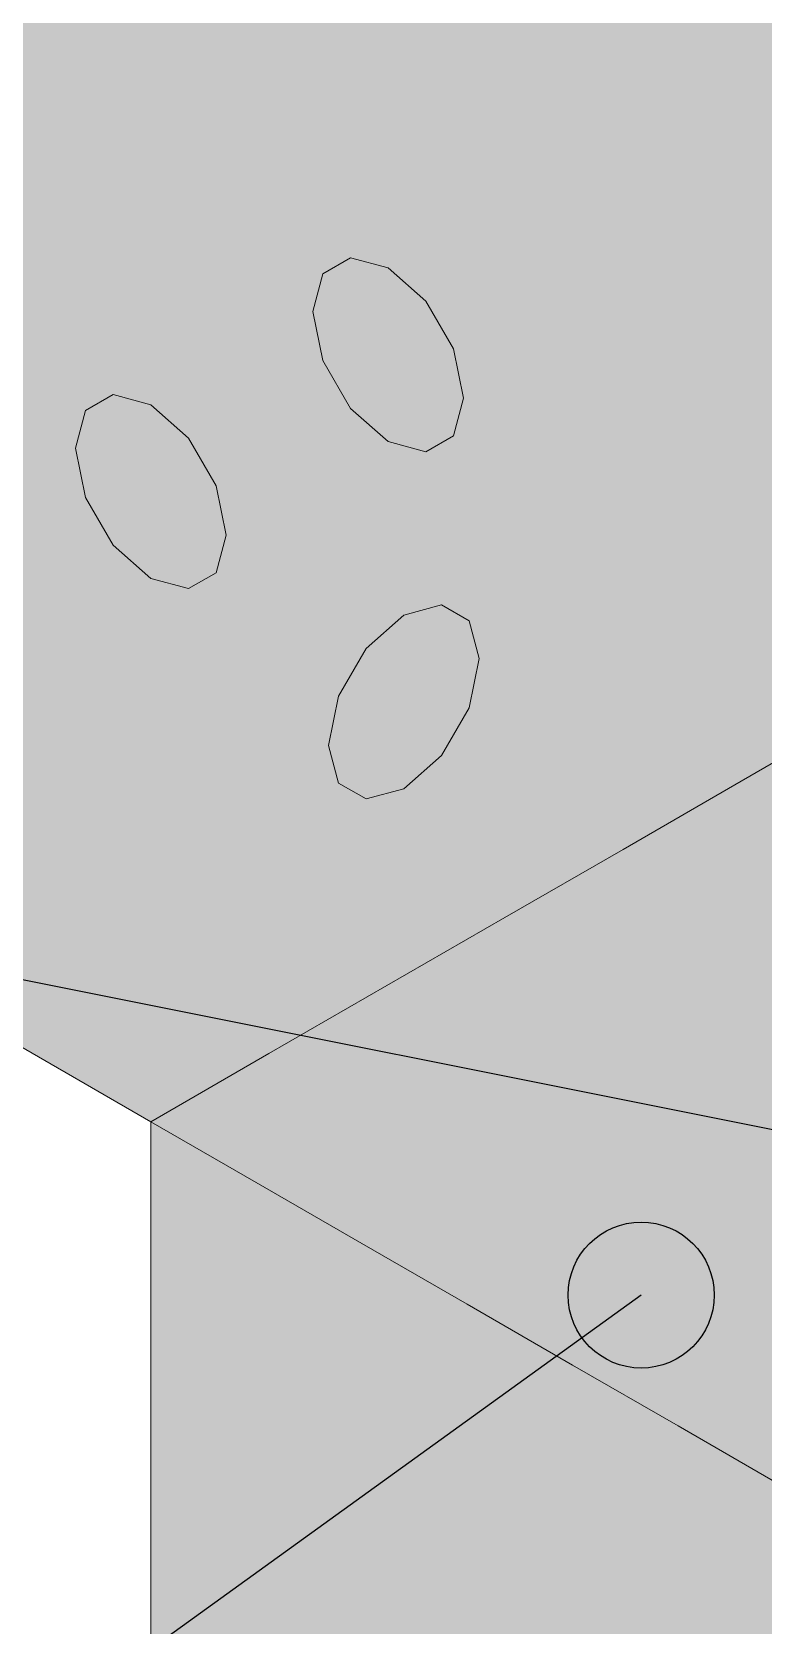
# Model space of a CAD drawing. Header units: metres. Extents: x 349021 to 349543, y 9281040 to 9281959.
# Drawn here: x 349203.1575 to 349203.2376, y 9281041.9318 to 9281042.1064 of the extents above; entities that cross this region are included whole.
import ezdxf

# ---------------------------------------------------------------- set-up
doc = ezdxf.new("R2010")
doc.units = ezdxf.units.M
doc.header["$LTSCALE"] = 0.25
doc.layers.add('ISO-3D', color=7, linetype='CONTINUOUS', lineweight=13)
doc.layers.add('ISO-3D-ARISTAS', color=250, linetype='CONTINUOUS', lineweight=13)
doc.layers.add('LLAMADAS-NUM', color=30, linetype='CONTINUOUS', lineweight=25, true_color=0xc05014)

msp = doc.modelspace()

# ---------------------------------------------------------------- linework, layer by layer
at = {"layer": 'ISO-3D', "true_color": 0xafa288}
for points in [[(349203.20516, 9281042.112), (349203.21671, 9281042.10533), (349203.20516, 9281042.127), (349203.21671, 9281042.12033)], [(349203.15753, 9281042.1095), (349203.17052, 9281042.102), (349203.15753, 9281042.1245), (349203.17052, 9281042.117)], [(349203.18207, 9281042.11033), (349203.19362, 9281042.10367), (349203.18207, 9281042.12533), (349203.19362, 9281042.11867)], [(349203.21671, 9281042.10533), (349203.22826, 9281042.09867), (349203.21671, 9281042.12033), (349203.22826, 9281042.11367)], [(349203.19362, 9281042.10367), (349203.20516, 9281042.097), (349203.19362, 9281042.11867), (349203.20516, 9281042.112)], [(349203.14454, 9281042.102), (349203.15753, 9281042.0945), (349203.14454, 9281042.117), (349203.15753, 9281042.1095)], [(349203.17052, 9281042.102), (349203.18207, 9281042.09533), (349203.17052, 9281042.117), (349203.18207, 9281042.11033)], [(349203.22826, 9281042.09867), (349203.2398, 9281042.092), (349203.22826, 9281042.11367), (349203.2398, 9281042.107)], [(349203.20516, 9281042.097), (349203.21671, 9281042.09033), (349203.20516, 9281042.112), (349203.21671, 9281042.10533)], [(349203.18207, 9281042.09533), (349203.19362, 9281042.08867), (349203.18207, 9281042.11033), (349203.19362, 9281042.10367)], [(349203.15753, 9281042.0945), (349203.17052, 9281042.087), (349203.15753, 9281042.1095), (349203.17052, 9281042.102)], [(349203.21671, 9281042.09033), (349203.22826, 9281042.08367), (349203.21671, 9281042.10533), (349203.22826, 9281042.09867)], [(349203.19362, 9281042.08867), (349203.20516, 9281042.082), (349203.19362, 9281042.10367), (349203.20516, 9281042.097)], [(349203.14454, 9281042.08771), (349203.15753, 9281042.08021), (349203.14454, 9281042.102), (349203.15753, 9281042.0945)], [(349203.17052, 9281042.087), (349203.18207, 9281042.08033), (349203.17052, 9281042.102), (349203.18207, 9281042.09533)], [(349203.22826, 9281042.08367), (349203.2398, 9281042.077), (349203.22826, 9281042.09867), (349203.2398, 9281042.092)], [(349203.20516, 9281042.082), (349203.21671, 9281042.07533), (349203.20516, 9281042.097), (349203.21671, 9281042.09033)], [(349203.15753, 9281042.08021), (349203.17052, 9281042.07271), (349203.15753, 9281042.0945), (349203.17052, 9281042.087)], [(349203.18207, 9281042.08033), (349203.19362, 9281042.07367), (349203.18207, 9281042.09533), (349203.19362, 9281042.08867)], [(349203.21671, 9281042.07533), (349203.22826, 9281042.06867), (349203.21671, 9281042.09033), (349203.22826, 9281042.08367)], [(349203.14454, 9281042.07343), (349203.15753, 9281042.06593), (349203.14454, 9281042.08771), (349203.15753, 9281042.08021)], [(349203.19362, 9281042.07367), (349203.20516, 9281042.067), (349203.19362, 9281042.08867), (349203.20516, 9281042.082)], [(349203.17052, 9281042.07271), (349203.18207, 9281042.06605), (349203.17052, 9281042.087), (349203.18207, 9281042.08033)], [(349203.22826, 9281042.06867), (349203.2398, 9281042.062), (349203.22826, 9281042.08367), (349203.2398, 9281042.077)], [(349203.20516, 9281042.067), (349203.21671, 9281042.06033), (349203.20516, 9281042.082), (349203.21671, 9281042.07533)], [(349203.15753, 9281042.06593), (349203.17052, 9281042.05843), (349203.15753, 9281042.08021), (349203.17052, 9281042.07271)], [(349203.18207, 9281042.06605), (349203.19362, 9281042.05938), (349203.18207, 9281042.08033), (349203.19362, 9281042.07367)], [(349203.21671, 9281042.06033), (349203.22826, 9281042.05367), (349203.21671, 9281042.07533), (349203.22826, 9281042.06867)], [(349203.14454, 9281042.05914), (349203.15753, 9281042.05164), (349203.14454, 9281042.07343), (349203.15753, 9281042.06593)], [(349203.19362, 9281042.05938), (349203.20516, 9281042.05271), (349203.19362, 9281042.07367), (349203.20516, 9281042.067)], [(349203.17052, 9281042.05843), (349203.18207, 9281042.05176), (349203.17052, 9281042.07271), (349203.18207, 9281042.06605)], [(349203.22826, 9281042.05367), (349203.2398, 9281042.047), (349203.22826, 9281042.06867), (349203.2398, 9281042.062)], [(349203.20516, 9281042.05271), (349203.21671, 9281042.04605), (349203.20516, 9281042.067), (349203.21671, 9281042.06033)], [(349203.15753, 9281042.05164), (349203.17052, 9281042.04414), (349203.15753, 9281042.06593), (349203.17052, 9281042.05843)], [(349203.18207, 9281042.05176), (349203.19362, 9281042.0451), (349203.18207, 9281042.06605), (349203.19362, 9281042.05938)], [(349203.21671, 9281042.04605), (349203.22826, 9281042.03938), (349203.21671, 9281042.06033), (349203.22826, 9281042.05367)], [(349203.14454, 9281042.04486), (349203.15753, 9281042.03736), (349203.14454, 9281042.05914), (349203.15753, 9281042.05164)], [(349203.17052, 9281042.04414), (349203.18207, 9281042.03748), (349203.17052, 9281042.05843), (349203.18207, 9281042.05176)], [(349203.19362, 9281042.0451), (349203.20516, 9281042.03843), (349203.19362, 9281042.05938), (349203.20516, 9281042.05271)], [(349203.20516, 9281042.03843), (349203.21671, 9281042.03176), (349203.20516, 9281042.05271), (349203.21671, 9281042.04605)], [(349203.22826, 9281042.03938), (349203.2398, 9281042.03271), (349203.22826, 9281042.05367), (349203.2398, 9281042.047)], [(349203.15753, 9281042.03736), (349203.17052, 9281042.02986), (349203.15753, 9281042.05164), (349203.17052, 9281042.04414)], [(349203.18207, 9281042.03748), (349203.19362, 9281042.03081), (349203.18207, 9281042.05176), (349203.19362, 9281042.0451)], [(349203.21671, 9281042.03176), (349203.22826, 9281042.0251), (349203.21671, 9281042.04605), (349203.22826, 9281042.03938)], [(349203.14454, 9281042.03057), (349203.15753, 9281042.02307), (349203.14454, 9281042.04486), (349203.15753, 9281042.03736)], [(349203.17052, 9281042.02986), (349203.18207, 9281042.02319), (349203.17052, 9281042.04414), (349203.18207, 9281042.03748)], [(349203.19362, 9281042.03081), (349203.20516, 9281042.02414), (349203.19362, 9281042.0451), (349203.20516, 9281042.03843)], [(349203.22826, 9281042.0251), (349203.2398, 9281042.01843), (349203.22826, 9281042.03938), (349203.2398, 9281042.03271)], [(349203.15753, 9281042.02307), (349203.17052, 9281042.01557), (349203.15753, 9281042.03736), (349203.17052, 9281042.02986)], [(349203.18207, 9281042.02319), (349203.19362, 9281042.01652), (349203.18207, 9281042.03748), (349203.19362, 9281042.03081)], [(349203.20516, 9281042.02414), (349203.21671, 9281042.01748), (349203.20516, 9281042.03843), (349203.21671, 9281042.03176)], [(349203.21671, 9281042.01748), (349203.22826, 9281042.01081), (349203.21671, 9281042.03176), (349203.22826, 9281042.0251)], [(349203.14454, 9281042.01629), (349203.15753, 9281042.00879), (349203.14454, 9281042.03057), (349203.15753, 9281042.02307)], [(349203.17052, 9281042.01557), (349203.18207, 9281042.0089), (349203.17052, 9281042.02986), (349203.18207, 9281042.02319)], [(349203.19362, 9281042.01652), (349203.20516, 9281042.00986), (349203.19362, 9281042.03081), (349203.20516, 9281042.02414)], [(349203.22826, 9281042.01081), (349203.2398, 9281042.00414), (349203.22826, 9281042.0251), (349203.2398, 9281042.01843)], [(349203.15753, 9281042.00879), (349203.17052, 9281042.00129), (349203.15753, 9281042.02307), (349203.17052, 9281042.01557)], [(349203.18207, 9281042.0089), (349203.19362, 9281042.00224), (349203.18207, 9281042.02319), (349203.19362, 9281042.01652)], [(349203.20516, 9281042.00986), (349203.21671, 9281042.00319), (349203.20516, 9281042.02414), (349203.21671, 9281042.01748)], [(349203.14454, 9281042.002), (349203.15753, 9281041.9945), (349203.14454, 9281042.01629), (349203.15753, 9281042.00879)], [(349203.19362, 9281042.00224), (349203.20516, 9281041.99557), (349203.19362, 9281042.01652), (349203.20516, 9281042.00986)], [(349203.21671, 9281042.00319), (349203.22826, 9281041.99652), (349203.21671, 9281042.01748), (349203.22826, 9281042.01081)], [(349203.17052, 9281042.00129), (349203.18207, 9281041.99462), (349203.17052, 9281042.01557), (349203.18207, 9281042.0089)], [(349203.22826, 9281041.99652), (349203.2398, 9281041.98986), (349203.22826, 9281042.01081), (349203.2398, 9281042.00414)], [(349203.15753, 9281041.9945), (349203.17052, 9281041.987), (349203.15753, 9281042.00879), (349203.17052, 9281042.00129)], [(349203.18207, 9281041.99462), (349203.19362, 9281041.98795), (349203.18207, 9281042.0089), (349203.19362, 9281042.00224)], [(349203.20516, 9281041.99557), (349203.21671, 9281041.9889), (349203.20516, 9281042.00986), (349203.21671, 9281042.00319)], [(349203.19362, 9281041.98795), (349203.20516, 9281041.98129), (349203.19362, 9281042.00224), (349203.20516, 9281041.99557)], [(349203.21671, 9281041.9889), (349203.22826, 9281041.98224), (349203.21671, 9281042.00319), (349203.22826, 9281041.99652)], [(349203.17052, 9281041.987), (349203.18207, 9281041.98033), (349203.17052, 9281042.00129), (349203.18207, 9281041.99462)], [(349203.20516, 9281041.98129), (349203.21671, 9281041.97462), (349203.20516, 9281041.99557), (349203.21671, 9281041.9889)], [(349203.22826, 9281041.98224), (349203.2398, 9281041.97557), (349203.22826, 9281041.99652), (349203.2398, 9281041.98986)], [(349203.18207, 9281041.98033), (349203.19362, 9281041.97367), (349203.18207, 9281041.99462), (349203.19362, 9281041.98795)], [(349203.19362, 9281041.97367), (349203.20516, 9281041.967), (349203.19362, 9281041.98795), (349203.20516, 9281041.98129)], [(349203.21671, 9281041.97462), (349203.22826, 9281041.96795), (349203.21671, 9281041.9889), (349203.22826, 9281041.98224)], [(349203.20516, 9281041.967), (349203.21671, 9281041.96033), (349203.20516, 9281041.98129), (349203.21671, 9281041.97462)], [(349203.22826, 9281041.96795), (349203.2398, 9281041.96129), (349203.22826, 9281041.98224), (349203.2398, 9281041.97557)], [(349203.21671, 9281041.96033), (349203.22826, 9281041.95367), (349203.21671, 9281041.97462), (349203.22826, 9281041.96795)], [(349203.22826, 9281041.95367), (349203.2398, 9281041.947), (349203.22826, 9281041.96795), (349203.2398, 9281041.96129)]]:
    msp.add_solid(points, dxfattribs=at)
at = {"layer": 'ISO-3D', "true_color": 0x9e9c96}
for points in [[(349203.15702, 9281042.11421), (349203.17001, 9281042.10671), (349203.1441, 9281042.10674), (349203.15709, 9281042.09924)], [(349203.18294, 9281042.11417), (349203.19593, 9281042.10667), (349203.17001, 9281042.10671), (349203.18301, 9281042.09921)], [(349203.20886, 9281042.11413), (349203.22185, 9281042.10663), (349203.19593, 9281042.10667), (349203.20892, 9281042.09917)], [(349203.23478, 9281042.1141), (349203.24777, 9281042.1066), (349203.22185, 9281042.10663), (349203.23484, 9281042.09913)], [(349203.17001, 9281042.10671), (349203.18301, 9281042.09921), (349203.15709, 9281042.09924), (349203.17008, 9281042.09174)], [(349203.19593, 9281042.10667), (349203.20892, 9281042.09917), (349203.18301, 9281042.09921), (349203.196, 9281042.09171)], [(349203.22185, 9281042.10663), (349203.23484, 9281042.09913), (349203.20892, 9281042.09917), (349203.22191, 9281042.09167)], [(349203.24777, 9281042.1066), (349203.26076, 9281042.0991), (349203.23484, 9281042.09913), (349203.24783, 9281042.09163)], [(349203.15709, 9281042.09924), (349203.17008, 9281042.09174), (349203.14416, 9281042.09178), (349203.15715, 9281042.08428)], [(349203.18301, 9281042.09921), (349203.196, 9281042.09171), (349203.17008, 9281042.09174), (349203.18307, 9281042.08424)], [(349203.20892, 9281042.09917), (349203.22191, 9281042.09167), (349203.196, 9281042.09171), (349203.20899, 9281042.08421)], [(349203.23484, 9281042.09913), (349203.24783, 9281042.09163), (349203.22191, 9281042.09167), (349203.2349, 9281042.08417)], [(349203.17008, 9281042.09174), (349203.18307, 9281042.08424), (349203.15715, 9281042.08428), (349203.17014, 9281042.07678)], [(349203.196, 9281042.09171), (349203.20899, 9281042.08421), (349203.18307, 9281042.08424), (349203.19606, 9281042.07674)], [(349203.22191, 9281042.09167), (349203.2349, 9281042.08417), (349203.20899, 9281042.08421), (349203.22198, 9281042.07671)], [(349203.24783, 9281042.09163), (349203.26082, 9281042.08413), (349203.2349, 9281042.08417), (349203.24789, 9281042.07667)], [(349203.15715, 9281042.08428), (349203.17014, 9281042.07678), (349203.14422, 9281042.07682), (349203.15721, 9281042.06932)], [(349203.18307, 9281042.08424), (349203.19606, 9281042.07674), (349203.17014, 9281042.07678), (349203.18313, 9281042.06928)], [(349203.20899, 9281042.08421), (349203.22198, 9281042.07671), (349203.19606, 9281042.07674), (349203.20905, 9281042.06924)], [(349203.2349, 9281042.08417), (349203.24789, 9281042.07667), (349203.22198, 9281042.07671), (349203.23497, 9281042.06921)], [(349203.17014, 9281042.07678), (349203.18313, 9281042.06928), (349203.15721, 9281042.06932), (349203.1702, 9281042.06182)], [(349203.19606, 9281042.07674), (349203.20905, 9281042.06924), (349203.18313, 9281042.06928), (349203.19612, 9281042.06178)], [(349203.22198, 9281042.07671), (349203.23497, 9281042.06921), (349203.20905, 9281042.06924), (349203.22204, 9281042.06174)], [(349203.24789, 9281042.07667), (349203.26088, 9281042.06917), (349203.23497, 9281042.06921), (349203.24796, 9281042.06171)], [(349203.15721, 9281042.06932), (349203.1702, 9281042.06182), (349203.14429, 9281042.06185), (349203.15728, 9281042.05435)], [(349203.18313, 9281042.06928), (349203.19612, 9281042.06178), (349203.1702, 9281042.06182), (349203.1832, 9281042.05432)], [(349203.20905, 9281042.06924), (349203.22204, 9281042.06174), (349203.19612, 9281042.06178), (349203.20911, 9281042.05428)], [(349203.23497, 9281042.06921), (349203.24796, 9281042.06171), (349203.22204, 9281042.06174), (349203.23503, 9281042.05424)], [(349203.1702, 9281042.06182), (349203.1832, 9281042.05432), (349203.15728, 9281042.05435), (349203.17027, 9281042.04685)], [(349203.19612, 9281042.06178), (349203.20911, 9281042.05428), (349203.1832, 9281042.05432), (349203.19619, 9281042.04682)], [(349203.22204, 9281042.06174), (349203.23503, 9281042.05424), (349203.20911, 9281042.05428), (349203.2221, 9281042.04678)], [(349203.24796, 9281042.06171), (349203.26095, 9281042.05421), (349203.23503, 9281042.05424), (349203.24802, 9281042.04674)], [(349203.15728, 9281042.05435), (349203.17027, 9281042.04685), (349203.14435, 9281042.04689), (349203.15734, 9281042.03939)], [(349203.1832, 9281042.05432), (349203.19619, 9281042.04682), (349203.17027, 9281042.04685), (349203.18326, 9281042.03935)], [(349203.20911, 9281042.05428), (349203.2221, 9281042.04678), (349203.19619, 9281042.04682), (349203.20918, 9281042.03932)], [(349203.23503, 9281042.05424), (349203.24802, 9281042.04674), (349203.2221, 9281042.04678), (349203.23509, 9281042.03928)], [(349203.17027, 9281042.04685), (349203.18326, 9281042.03935), (349203.15734, 9281042.03939), (349203.17033, 9281042.03189)], [(349203.19619, 9281042.04682), (349203.20918, 9281042.03932), (349203.18326, 9281042.03935), (349203.19625, 9281042.03185)], [(349203.2221, 9281042.04678), (349203.23509, 9281042.03928), (349203.20918, 9281042.03932), (349203.22217, 9281042.03182)], [(349203.24802, 9281042.04674), (349203.26101, 9281042.03924), (349203.23509, 9281042.03928), (349203.24808, 9281042.03178)], [(349203.15734, 9281042.03939), (349203.17033, 9281042.03189), (349203.14441, 9281042.03193), (349203.1574, 9281042.02443)], [(349203.18326, 9281042.03935), (349203.19625, 9281042.03185), (349203.17033, 9281042.03189), (349203.18332, 9281042.02439)], [(349203.20918, 9281042.03932), (349203.22217, 9281042.03182), (349203.19625, 9281042.03185), (349203.20924, 9281042.02435)], [(349203.23509, 9281042.03928), (349203.24808, 9281042.03178), (349203.22217, 9281042.03182), (349203.23516, 9281042.02432)], [(349203.17033, 9281042.03189), (349203.18332, 9281042.02439), (349203.1574, 9281042.02443), (349203.1704, 9281042.01693)], [(349203.19625, 9281042.03185), (349203.20924, 9281042.02435), (349203.18332, 9281042.02439), (349203.19631, 9281042.01689)], [(349203.22217, 9281042.03182), (349203.23516, 9281042.02432), (349203.20924, 9281042.02435), (349203.22223, 9281042.01685)], [(349203.1574, 9281042.02443), (349203.1704, 9281042.01693), (349203.14448, 9281042.01696), (349203.15747, 9281042.00946)], [(349203.18332, 9281042.02439), (349203.19631, 9281042.01689), (349203.1704, 9281042.01693), (349203.18339, 9281042.00943)], [(349203.20924, 9281042.02435), (349203.22223, 9281042.01685), (349203.19631, 9281042.01689), (349203.2093, 9281042.00939)], [(349203.1704, 9281042.01693), (349203.18339, 9281042.00943), (349203.15747, 9281042.00946), (349203.17046, 9281042.00196)], [(349203.19631, 9281042.01689), (349203.2093, 9281042.00939), (349203.18339, 9281042.00943), (349203.19638, 9281042.00193)], [(349203.15747, 9281042.00946), (349203.17046, 9281042.00196), (349203.14454, 9281042.002), (349203.15753, 9281041.9945)], [(349203.18339, 9281042.00943), (349203.19638, 9281042.00193), (349203.17046, 9281042.00196), (349203.18345, 9281041.99446)], [(349203.17046, 9281042.00196), (349203.18345, 9281041.99446), (349203.15753, 9281041.9945), (349203.17052, 9281041.987)]]:
    msp.add_solid(points, dxfattribs=at)
at = {"layer": 'ISO-3D', "true_color": 0x724830}
for points in [[(349203.11548, 9281042.0903), (349203.11961, 9281042.09141), (349203.19823, 9281042.04252), (349203.20236, 9281042.04363)], [(349203.11548, 9281042.07125), (349203.11136, 9281042.07015), (349203.19823, 9281042.02348), (349203.19411, 9281042.02237)]]:
    msp.add_solid(points, dxfattribs=at)
at = {"layer": 'ISO-3D', "true_color": 0x503321}
for points in [[(349203.11961, 9281042.09141), (349203.12262, 9281042.08966), (349203.20236, 9281042.04363), (349203.20538, 9281042.04189)], [(349203.18936, 9281042.07994), (349203.19238, 9281042.08168), (349203.16338, 9281042.06494), (349203.1664, 9281042.06668)], [(349203.20365, 9281042.06216), (349203.20063, 9281042.06042), (349203.17767, 9281042.04716), (349203.17465, 9281042.04542)]]:
    msp.add_solid(points, dxfattribs=at)
at = {"layer": 'ISO-3D', "true_color": 0x825336}
for points in [[(349203.11136, 9281042.08665), (349203.11548, 9281042.0903), (349203.19411, 9281042.03887), (349203.19823, 9281042.04252)], [(349203.11961, 9281042.07491), (349203.11548, 9281042.07125), (349203.20236, 9281042.02713), (349203.19823, 9281042.02348)]]:
    msp.add_solid(points, dxfattribs=at)
at = {"layer": 'ISO-3D', "true_color": 0x633f29}
for points in [[(349203.12262, 9281042.08966), (349203.12373, 9281042.08554), (349203.20538, 9281042.04189), (349203.20648, 9281042.03776)], [(349203.10834, 9281042.07189), (349203.10723, 9281042.07602), (349203.19109, 9281042.02411), (349203.18999, 9281042.02824)]]:
    msp.add_solid(points, dxfattribs=at)
at = {"layer": 'ISO-3D', "true_color": 0x855538}
for points in [[(349203.10834, 9281042.08142), (349203.11136, 9281042.08665), (349203.19109, 9281042.03364), (349203.19411, 9281042.03887)], [(349203.12262, 9281042.08014), (349203.11961, 9281042.07491), (349203.20538, 9281042.03236), (349203.20236, 9281042.02713)]]:
    msp.add_solid(points, dxfattribs=at)
at = {"layer": 'ISO-3D', "true_color": 0x7a4d33}
for points in [[(349203.12373, 9281042.08554), (349203.12262, 9281042.08014), (349203.20648, 9281042.03776), (349203.20538, 9281042.03236)], [(349203.10723, 9281042.07602), (349203.10834, 9281042.08142), (349203.18999, 9281042.02824), (349203.19109, 9281042.03364)]]:
    msp.add_solid(points, dxfattribs=at)
at = {"layer": 'ISO-3D', "true_color": 0x754a31}
for points in [[(349203.19238, 9281042.08168), (349203.1965, 9281042.08058), (349203.1664, 9281042.06668), (349203.17052, 9281042.06557)], [(349203.20063, 9281042.06042), (349203.1965, 9281042.06153), (349203.17465, 9281042.04542), (349203.17052, 9281042.04652)]]:
    msp.add_solid(points, dxfattribs=at)
at = {"layer": 'ISO-3D', "true_color": 0x7f5135}
for points in [[(349203.1965, 9281042.08058), (349203.20063, 9281042.07692), (349203.17052, 9281042.06557), (349203.17465, 9281042.06192)], [(349203.1965, 9281042.06153), (349203.19238, 9281042.06518), (349203.17052, 9281042.04652), (349203.1664, 9281042.05018)]]:
    msp.add_solid(points, dxfattribs=at)
at = {"layer": 'ISO-3D', "true_color": 0x6f472f}
for points in [[(349203.1965, 9281042.07105), (349203.18936, 9281042.07994), (349203.19238, 9281042.08168)], [(349203.1965, 9281042.07105), (349203.19238, 9281042.08168), (349203.1965, 9281042.08058)], [(349203.1965, 9281042.07105), (349203.1965, 9281042.08058), (349203.20063, 9281042.07692)], [(349203.1965, 9281042.07105), (349203.18825, 9281042.07581), (349203.18936, 9281042.07994)], [(349203.1965, 9281042.07105), (349203.20063, 9281042.07692), (349203.20365, 9281042.07169)], [(349203.1965, 9281042.07105), (349203.18936, 9281042.07041), (349203.18825, 9281042.07581)], [(349203.1965, 9281042.07105), (349203.20365, 9281042.07169), (349203.20475, 9281042.06629)], [(349203.1965, 9281042.07105), (349203.19238, 9281042.06518), (349203.18936, 9281042.07041)], [(349203.1965, 9281042.07105), (349203.1965, 9281042.06153), (349203.19238, 9281042.06518)], [(349203.1965, 9281042.07105), (349203.20063, 9281042.06042), (349203.1965, 9281042.06153)], [(349203.1965, 9281042.07105), (349203.20365, 9281042.06216), (349203.20063, 9281042.06042)], [(349203.1965, 9281042.07105), (349203.20475, 9281042.06629), (349203.20365, 9281042.06216)], [(349203.17052, 9281042.05605), (349203.16338, 9281042.06494), (349203.1664, 9281042.06668)], [(349203.17052, 9281042.05605), (349203.1664, 9281042.06668), (349203.17052, 9281042.06557)], [(349203.17052, 9281042.05605), (349203.16227, 9281042.06081), (349203.16338, 9281042.06494)], [(349203.17052, 9281042.05605), (349203.17052, 9281042.06557), (349203.17465, 9281042.06192)], [(349203.17052, 9281042.05605), (349203.17465, 9281042.06192), (349203.17767, 9281042.05669)], [(349203.17052, 9281042.05605), (349203.16338, 9281042.05541), (349203.16227, 9281042.06081)], [(349203.17052, 9281042.05605), (349203.1664, 9281042.05018), (349203.16338, 9281042.05541)], [(349203.17052, 9281042.05605), (349203.17052, 9281042.04652), (349203.1664, 9281042.05018)], [(349203.17052, 9281042.05605), (349203.17767, 9281042.05669), (349203.17877, 9281042.05129)], [(349203.17052, 9281042.05605), (349203.17465, 9281042.04542), (349203.17052, 9281042.04652)], [(349203.17052, 9281042.05605), (349203.17767, 9281042.04716), (349203.17465, 9281042.04542)], [(349203.17052, 9281042.05605), (349203.17877, 9281042.05129), (349203.17767, 9281042.04716)]]:
    msp.add_solid(points, dxfattribs=at)
at = {"layer": 'ISO-3D', "true_color": 0x583825}
for points in [[(349203.18825, 9281042.07581), (349203.18936, 9281042.07994), (349203.16227, 9281042.06081), (349203.16338, 9281042.06494)], [(349203.11136, 9281042.07015), (349203.10834, 9281042.07189), (349203.19411, 9281042.02237), (349203.19109, 9281042.02411)], [(349203.20475, 9281042.06629), (349203.20365, 9281042.06216), (349203.17877, 9281042.05129), (349203.17767, 9281042.04716)]]:
    msp.add_solid(points, dxfattribs=at)
at = {"layer": 'ISO-3D', "true_color": 0x7d5034}
for points in [[(349203.20063, 9281042.07692), (349203.20365, 9281042.07169), (349203.17465, 9281042.06192), (349203.17767, 9281042.05669)], [(349203.19238, 9281042.06518), (349203.18936, 9281042.07041), (349203.1664, 9281042.05018), (349203.16338, 9281042.05541)]]:
    msp.add_solid(points, dxfattribs=at)
at = {"layer": 'ISO-3D', "true_color": 0x6e462e}
for points in [[(349203.18936, 9281042.07041), (349203.18825, 9281042.07581), (349203.16338, 9281042.05541), (349203.16227, 9281042.06081)], [(349203.20365, 9281042.07169), (349203.20475, 9281042.06629), (349203.17767, 9281042.05669), (349203.17877, 9281042.05129)]]:
    msp.add_solid(points, dxfattribs=at)
at = {"layer": 'ISO-3D', "true_color": 0x643f2a}
for points in [[(349203.19823, 9281042.033), (349203.19411, 9281042.03887), (349203.19823, 9281042.04252)], [(349203.19823, 9281042.033), (349203.20236, 9281042.04363), (349203.20538, 9281042.04189)], [(349203.19823, 9281042.033), (349203.19823, 9281042.04252), (349203.20236, 9281042.04363)], [(349203.19823, 9281042.033), (349203.20538, 9281042.04189), (349203.20648, 9281042.03776)], [(349203.19823, 9281042.033), (349203.19109, 9281042.03364), (349203.19411, 9281042.03887)], [(349203.19823, 9281042.033), (349203.20648, 9281042.03776), (349203.20538, 9281042.03236)], [(349203.19823, 9281042.033), (349203.18999, 9281042.02824), (349203.19109, 9281042.03364)], [(349203.19823, 9281042.033), (349203.19109, 9281042.02411), (349203.18999, 9281042.02824)], [(349203.19823, 9281042.033), (349203.19411, 9281042.02237), (349203.19109, 9281042.02411)], [(349203.19823, 9281042.033), (349203.19823, 9281042.02348), (349203.19411, 9281042.02237)], [(349203.19823, 9281042.033), (349203.20538, 9281042.03236), (349203.20236, 9281042.02713)], [(349203.19823, 9281042.033), (349203.20236, 9281042.02713), (349203.19823, 9281042.02348)]]:
    msp.add_solid(points, dxfattribs=at)
at = {"layer": 'ISO-3D', "true_color": 0x8e8d88}
for points in [[(349203.24808, 9281042.01845), (349203.23516, 9281042.01098), (349203.24808, 9281042.03178), (349203.23516, 9281042.02432)], [(349203.23516, 9281042.01098), (349203.22223, 9281042.00352), (349203.23516, 9281042.02432), (349203.22223, 9281042.01685)], [(349203.24808, 9281042.00511), (349203.23516, 9281041.99765), (349203.24808, 9281042.01845), (349203.23516, 9281042.01098)], [(349203.22223, 9281042.00352), (349203.2093, 9281041.99606), (349203.22223, 9281042.01685), (349203.2093, 9281042.00939)], [(349203.23516, 9281041.99765), (349203.22223, 9281041.99019), (349203.23516, 9281042.01098), (349203.22223, 9281042.00352)], [(349203.2093, 9281041.99606), (349203.19638, 9281041.98859), (349203.2093, 9281042.00939), (349203.19638, 9281042.00193)], [(349203.22223, 9281041.99019), (349203.2093, 9281041.98272), (349203.22223, 9281042.00352), (349203.2093, 9281041.99606)], [(349203.24808, 9281041.99178), (349203.23516, 9281041.98432), (349203.24808, 9281042.00511), (349203.23516, 9281041.99765)], [(349203.19638, 9281041.98859), (349203.18345, 9281041.98113), (349203.19638, 9281042.00193), (349203.18345, 9281041.99446)], [(349203.23516, 9281041.98432), (349203.22223, 9281041.97685), (349203.23516, 9281041.99765), (349203.22223, 9281041.99019)], [(349203.2093, 9281041.98272), (349203.19638, 9281041.97526), (349203.2093, 9281041.99606), (349203.19638, 9281041.98859)], [(349203.18345, 9281041.98113), (349203.17052, 9281041.97367), (349203.18345, 9281041.99446), (349203.17052, 9281041.987)], [(349203.24808, 9281041.97749), (349203.23516, 9281041.97003), (349203.24808, 9281041.99178), (349203.23516, 9281041.98432)], [(349203.22223, 9281041.97685), (349203.2093, 9281041.96939), (349203.22223, 9281041.99019), (349203.2093, 9281041.98272)], [(349203.19638, 9281041.97526), (349203.18345, 9281041.9678), (349203.19638, 9281041.98859), (349203.18345, 9281041.98113)], [(349203.23516, 9281041.97003), (349203.22223, 9281041.96257), (349203.23516, 9281041.98432), (349203.22223, 9281041.97685)], [(349203.2093, 9281041.96939), (349203.19638, 9281041.96193), (349203.2093, 9281041.98272), (349203.19638, 9281041.97526)], [(349203.18345, 9281041.9678), (349203.17052, 9281041.96033), (349203.18345, 9281041.98113), (349203.17052, 9281041.97367)], [(349203.24808, 9281041.96321), (349203.23516, 9281041.95575), (349203.24808, 9281041.97749), (349203.23516, 9281041.97003)], [(349203.22223, 9281041.96257), (349203.2093, 9281041.9551), (349203.22223, 9281041.97685), (349203.2093, 9281041.96939)], [(349203.19638, 9281041.96193), (349203.18345, 9281041.95446), (349203.19638, 9281041.97526), (349203.18345, 9281041.9678)], [(349203.2093, 9281041.9551), (349203.19638, 9281041.94764), (349203.2093, 9281041.96939), (349203.19638, 9281041.96193)], [(349203.23516, 9281041.95575), (349203.22223, 9281041.94828), (349203.23516, 9281041.97003), (349203.22223, 9281041.96257)], [(349203.18345, 9281041.95446), (349203.17052, 9281041.947), (349203.18345, 9281041.9678), (349203.17052, 9281041.96033)], [(349203.19638, 9281041.94764), (349203.18345, 9281041.94018), (349203.19638, 9281041.96193), (349203.18345, 9281041.95446)], [(349203.22223, 9281041.94828), (349203.2093, 9281041.94082), (349203.22223, 9281041.96257), (349203.2093, 9281041.9551)], [(349203.24808, 9281041.94892), (349203.23516, 9281041.94146), (349203.24808, 9281041.96321), (349203.23516, 9281041.95575)], [(349203.2093, 9281041.94082), (349203.19638, 9281041.93336), (349203.2093, 9281041.9551), (349203.19638, 9281041.94764)], [(349203.23516, 9281041.94146), (349203.22223, 9281041.934), (349203.23516, 9281041.95575), (349203.22223, 9281041.94828)], [(349203.18345, 9281041.94018), (349203.17052, 9281041.93271), (349203.18345, 9281041.95446), (349203.17052, 9281041.947)], [(349203.19638, 9281041.93336), (349203.18345, 9281041.92589), (349203.19638, 9281041.94764), (349203.18345, 9281041.94018)], [(349203.22223, 9281041.934), (349203.2093, 9281041.92653), (349203.22223, 9281041.94828), (349203.2093, 9281041.94082)], [(349203.24808, 9281041.93464), (349203.23516, 9281041.92717), (349203.24808, 9281041.94892), (349203.23516, 9281041.94146)], [(349203.2093, 9281041.92653), (349203.19638, 9281041.91907), (349203.2093, 9281041.94082), (349203.19638, 9281041.93336)], [(349203.23516, 9281041.92717), (349203.22223, 9281041.91971), (349203.23516, 9281041.94146), (349203.22223, 9281041.934)], [(349203.18345, 9281041.92589), (349203.17052, 9281041.91843), (349203.18345, 9281041.94018), (349203.17052, 9281041.93271)], [(349203.22223, 9281041.91971), (349203.2093, 9281041.91225), (349203.22223, 9281041.934), (349203.2093, 9281041.92653)], [(349203.24808, 9281041.92035), (349203.23516, 9281041.91289), (349203.24808, 9281041.93464), (349203.23516, 9281041.92717)], [(349203.19638, 9281041.91907), (349203.18345, 9281041.91161), (349203.19638, 9281041.93336), (349203.18345, 9281041.92589)]]:
    msp.add_solid(points, dxfattribs=at)
at = {"layer": 'ISO-3D', "true_color": 0xb7aa8e}
for points in [[(349203.17052, 9281041.97367), (349203.18207, 9281041.967), (349203.17052, 9281041.987), (349203.18207, 9281041.98033)], [(349203.18207, 9281041.967), (349203.19362, 9281041.96033), (349203.18207, 9281041.98033), (349203.19362, 9281041.97367)], [(349203.17052, 9281041.96033), (349203.18207, 9281041.95367), (349203.17052, 9281041.97367), (349203.18207, 9281041.967)], [(349203.19362, 9281041.96033), (349203.20516, 9281041.95367), (349203.19362, 9281041.97367), (349203.20516, 9281041.967)], [(349203.18207, 9281041.95367), (349203.19362, 9281041.947), (349203.18207, 9281041.967), (349203.19362, 9281041.96033)], [(349203.20516, 9281041.95367), (349203.21671, 9281041.947), (349203.20516, 9281041.967), (349203.21671, 9281041.96033)], [(349203.17052, 9281041.947), (349203.18207, 9281041.94033), (349203.17052, 9281041.96033), (349203.18207, 9281041.95367)], [(349203.19362, 9281041.947), (349203.20516, 9281041.94033), (349203.19362, 9281041.96033), (349203.20516, 9281041.95367)], [(349203.21671, 9281041.947), (349203.22826, 9281041.94033), (349203.21671, 9281041.96033), (349203.22826, 9281041.95367)], [(349203.18207, 9281041.94033), (349203.19362, 9281041.93367), (349203.18207, 9281041.95367), (349203.19362, 9281041.947)], [(349203.20516, 9281041.94033), (349203.21671, 9281041.93367), (349203.20516, 9281041.95367), (349203.21671, 9281041.947)], [(349203.22826, 9281041.94033), (349203.2398, 9281041.93367), (349203.22826, 9281041.95367), (349203.2398, 9281041.947)], [(349203.17052, 9281041.93271), (349203.18207, 9281041.92605), (349203.17052, 9281041.947), (349203.18207, 9281041.94033)], [(349203.19362, 9281041.93367), (349203.20516, 9281041.927), (349203.19362, 9281041.947), (349203.20516, 9281041.94033)], [(349203.21671, 9281041.93367), (349203.22826, 9281041.927), (349203.21671, 9281041.947), (349203.22826, 9281041.94033)], [(349203.18207, 9281041.92605), (349203.19362, 9281041.91938), (349203.18207, 9281041.94033), (349203.19362, 9281041.93367)], [(349203.20516, 9281041.927), (349203.21671, 9281041.92033), (349203.20516, 9281041.94033), (349203.21671, 9281041.93367)], [(349203.22826, 9281041.927), (349203.2398, 9281041.92033), (349203.22826, 9281041.94033), (349203.2398, 9281041.93367)], [(349203.17052, 9281041.91843), (349203.18207, 9281041.91176), (349203.17052, 9281041.93271), (349203.18207, 9281041.92605)], [(349203.19362, 9281041.91938), (349203.20516, 9281041.91271), (349203.19362, 9281041.93367), (349203.20516, 9281041.927)], [(349203.21671, 9281041.92033), (349203.22826, 9281041.91367), (349203.21671, 9281041.93367), (349203.22826, 9281041.927)]]:
    msp.add_solid(points, dxfattribs=at)
at = {"layer": 'ISO-3D-ARISTAS', "color": 250}
for p, q in [((349203.18936, 9281042.07994), (349203.19238, 9281042.08168)), ((349203.18936, 9281042.07994), (349203.19238, 9281042.08168)), ((349203.19238, 9281042.08168), (349203.1965, 9281042.08058)), ((349203.19238, 9281042.08168), (349203.1965, 9281042.08058)), ((349203.1965, 9281042.08058), (349203.20063, 9281042.07692)), ((349203.1965, 9281042.08058), (349203.20063, 9281042.07692)), ((349203.18825, 9281042.07581), (349203.18936, 9281042.07994)), ((349203.18825, 9281042.07581), (349203.18936, 9281042.07994)), ((349203.20063, 9281042.07692), (349203.20365, 9281042.07169)), ((349203.20063, 9281042.07692), (349203.20365, 9281042.07169)), ((349203.18936, 9281042.07041), (349203.18825, 9281042.07581)), ((349203.18936, 9281042.07041), (349203.18825, 9281042.07581)), ((349203.20365, 9281042.07169), (349203.20475, 9281042.06629)), ((349203.20365, 9281042.07169), (349203.20475, 9281042.06629)), ((349203.19238, 9281042.06518), (349203.18936, 9281042.07041)), ((349203.19238, 9281042.06518), (349203.18936, 9281042.07041)), ((349203.1664, 9281042.06668), (349203.16338, 9281042.06494)), ((349203.16338, 9281042.06494), (349203.1664, 9281042.06668)), ((349203.17052, 9281042.06557), (349203.1664, 9281042.06668)), ((349203.1664, 9281042.06668), (349203.17052, 9281042.06557)), ((349203.16338, 9281042.06494), (349203.16227, 9281042.06081)), ((349203.16227, 9281042.06081), (349203.16338, 9281042.06494)), ((349203.17465, 9281042.06192), (349203.17052, 9281042.06557)), ((349203.17052, 9281042.06557), (349203.17465, 9281042.06192)), ((349203.1965, 9281042.06153), (349203.19238, 9281042.06518)), ((349203.1965, 9281042.06153), (349203.19238, 9281042.06518)), ((349203.20475, 9281042.06629), (349203.20365, 9281042.06216)), ((349203.20475, 9281042.06629), (349203.20365, 9281042.06216)), ((349203.17767, 9281042.05669), (349203.17465, 9281042.06192)), ((349203.17465, 9281042.06192), (349203.17767, 9281042.05669)), ((349203.20063, 9281042.06042), (349203.1965, 9281042.06153)), ((349203.20063, 9281042.06042), (349203.1965, 9281042.06153)), ((349203.20365, 9281042.06216), (349203.20063, 9281042.06042)), ((349203.20365, 9281042.06216), (349203.20063, 9281042.06042)), ((349203.16227, 9281042.06081), (349203.16338, 9281042.05541)), ((349203.16338, 9281042.05541), (349203.16227, 9281042.06081)), ((349203.17877, 9281042.05129), (349203.17767, 9281042.05669)), ((349203.17767, 9281042.05669), (349203.17877, 9281042.05129)), ((349203.16338, 9281042.05541), (349203.1664, 9281042.05018)), ((349203.1664, 9281042.05018), (349203.16338, 9281042.05541)), ((349203.17767, 9281042.04716), (349203.17877, 9281042.05129)), ((349203.17877, 9281042.05129), (349203.17767, 9281042.04716)), ((349203.1664, 9281042.05018), (349203.17052, 9281042.04652)), ((349203.17052, 9281042.04652), (349203.1664, 9281042.05018)), ((349203.17052, 9281042.04652), (349203.17465, 9281042.04542)), ((349203.17465, 9281042.04542), (349203.17052, 9281042.04652)), ((349203.17465, 9281042.04542), (349203.17767, 9281042.04716)), ((349203.17767, 9281042.04716), (349203.17465, 9281042.04542)), ((349203.19823, 9281042.04252), (349203.19411, 9281042.03887)), ((349203.19411, 9281042.03887), (349203.19823, 9281042.04252)), ((349203.20236, 9281042.04363), (349203.19823, 9281042.04252)), ((349203.19823, 9281042.04252), (349203.20236, 9281042.04363)), ((349203.20538, 9281042.04189), (349203.20236, 9281042.04363)), ((349203.20236, 9281042.04363), (349203.20538, 9281042.04189)), ((349203.20648, 9281042.03776), (349203.20538, 9281042.04189)), ((349203.20538, 9281042.04189), (349203.20648, 9281042.03776)), ((349203.19411, 9281042.03887), (349203.19109, 9281042.03364)), ((349203.19109, 9281042.03364), (349203.19411, 9281042.03887)), ((349203.20538, 9281042.03236), (349203.20648, 9281042.03776)), ((349203.20648, 9281042.03776), (349203.20538, 9281042.03236)), ((349203.19109, 9281042.03364), (349203.18999, 9281042.02824)), ((349203.18999, 9281042.02824), (349203.19109, 9281042.03364)), ((349203.20236, 9281042.02713), (349203.20538, 9281042.03236)), ((349203.20538, 9281042.03236), (349203.20236, 9281042.02713)), ((349203.24808, 9281042.03178), (349203.23516, 9281042.02432)), ((349203.23516, 9281042.02432), (349203.24808, 9281042.03178)), ((349203.18999, 9281042.02824), (349203.19109, 9281042.02411)), ((349203.19109, 9281042.02411), (349203.18999, 9281042.02824)), ((349203.19823, 9281042.02348), (349203.20236, 9281042.02713)), ((349203.20236, 9281042.02713), (349203.19823, 9281042.02348)), ((349203.19109, 9281042.02411), (349203.19411, 9281042.02237)), ((349203.19411, 9281042.02237), (349203.19109, 9281042.02411)), ((349203.19411, 9281042.02237), (349203.19823, 9281042.02348)), ((349203.19823, 9281042.02348), (349203.19411, 9281042.02237)), ((349203.23516, 9281042.02432), (349203.22223, 9281042.01685)), ((349203.22223, 9281042.01685), (349203.23516, 9281042.02432)), ((349203.22223, 9281042.01685), (349203.2093, 9281042.00939)), ((349203.2093, 9281042.00939), (349203.22223, 9281042.01685)), ((349203.2093, 9281042.00939), (349203.19638, 9281042.00193)), ((349203.19638, 9281042.00193), (349203.2093, 9281042.00939)), ((349203.15753, 9281041.9945), (349203.14454, 9281042.002)), ((349203.14454, 9281042.002), (349203.15753, 9281041.9945)), ((349203.19638, 9281042.00193), (349203.18345, 9281041.99446)), ((349203.18345, 9281041.99446), (349203.19638, 9281042.00193)), ((349203.17052, 9281041.987), (349203.15753, 9281041.9945)), ((349203.15753, 9281041.9945), (349203.17052, 9281041.987)), ((349203.18345, 9281041.99446), (349203.17052, 9281041.987)), ((349203.17052, 9281041.987), (349203.18345, 9281041.99446)), ((349203.17052, 9281041.97367), (349203.17052, 9281041.987)), ((349203.18207, 9281041.98033), (349203.17052, 9281041.987)), ((349203.17052, 9281041.987), (349203.17052, 9281041.97367)), ((349203.17052, 9281041.987), (349203.18207, 9281041.98033)), ((349203.19362, 9281041.97367), (349203.18207, 9281041.98033)), ((349203.18207, 9281041.98033), (349203.19362, 9281041.97367)), ((349203.17052, 9281041.96033), (349203.17052, 9281041.97367)), ((349203.17052, 9281041.97367), (349203.17052, 9281041.96033)), ((349203.20516, 9281041.967), (349203.19362, 9281041.97367)), ((349203.19362, 9281041.97367), (349203.20516, 9281041.967)), ((349203.21671, 9281041.96033), (349203.20516, 9281041.967)), ((349203.20516, 9281041.967), (349203.21671, 9281041.96033)), ((349203.17052, 9281041.947), (349203.17052, 9281041.96033)), ((349203.17052, 9281041.96033), (349203.17052, 9281041.947)), ((349203.22826, 9281041.95367), (349203.21671, 9281041.96033)), ((349203.21671, 9281041.96033), (349203.22826, 9281041.95367)), ((349203.2398, 9281041.947), (349203.22826, 9281041.95367)), ((349203.22826, 9281041.95367), (349203.2398, 9281041.947)), ((349203.17052, 9281041.93271), (349203.17052, 9281041.947)), ((349203.17052, 9281041.947), (349203.17052, 9281041.93271)), ((349203.17052, 9281041.91843), (349203.17052, 9281041.93271)), ((349203.17052, 9281041.93271), (349203.17052, 9281041.91843))]:
    msp.add_line(p, q, dxfattribs=at)
at = {"layer": 'LLAMADAS-NUM'}
for p, q in [((349203.35412, 9281041.963), (349203.09334, 9281042.01516)), ((349203.22422, 9281041.968), (349202.86422, 9281041.708))]:
    msp.add_line(p, q, dxfattribs=at)
msp.add_circle((349203.22422, 9281041.968), 0.008, dxfattribs=at)

doc.saveas('drawing.dxf')
